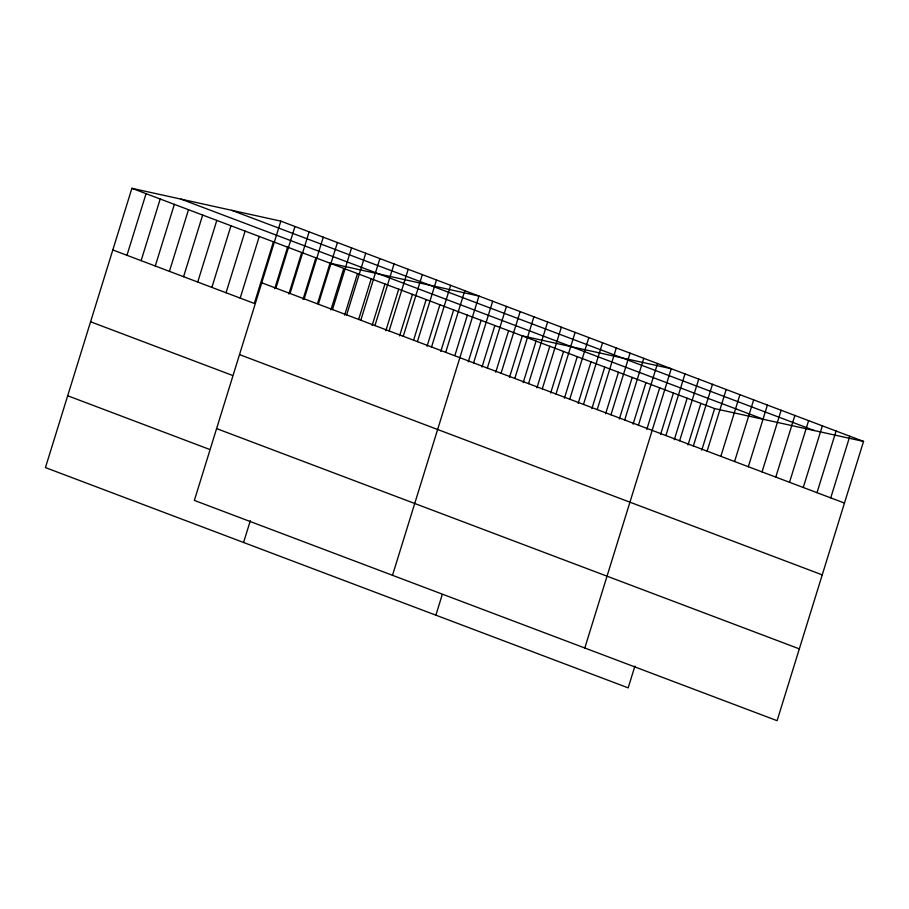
<?xml version="1.0" encoding="UTF-8"?>
<svg xmlns="http://www.w3.org/2000/svg" width="909" height="909" viewBox="0 0 909 909"><rect width="100%" height="100%" fill="white"/><g stroke="black" fill="none" stroke-linecap="round" stroke-linejoin="round"><path stroke-width="1.36" d="M280.824 221.137L194.367 500.416L777.104 720.689L863.55 441.41L280.824 221.137L131.896 188.311L45.45 467.59L628.176 687.863L634.925 666.058M126.965 255.304L146.054 193.662M141.122 260.656L160.2 199.014M155.269 266.007L174.358 204.355M169.426 271.359L188.504 209.706M183.573 276.7L202.662 215.058M197.73 282.051L216.808 220.41M211.877 287.403L230.966 225.762M226.034 292.755L245.112 231.102M240.181 298.107L259.27 236.454M273.416 241.805L254.338 303.447L112.818 249.952M274.711 288.698L287.574 247.157M275.893 288.13L294.971 226.489M288.869 294.05L301.72 252.509M290.039 293.482L309.128 231.84M303.015 299.402L315.877 257.849M304.197 298.834L323.274 237.192M243.578 542.48L250.327 520.675M317.582 303.401L330.024 263.201L478.952 296.027L392.495 575.306M318.343 304.185L337.432 242.533M330.899 309.935L343.761 268.394M332.501 309.537L351.578 247.884M344.636 315.128L357.498 273.586M346.647 314.878L365.736 253.236M358.794 318.979L371.236 278.779M360.805 320.229L379.882 258.588M372.111 325.513L384.973 283.972M374.951 325.581L394.04 263.94M385.848 330.706L398.71 289.164M389.109 330.933L408.186 269.28M399.585 335.898L412.447 294.357M403.255 336.285L422.344 274.632M413.731 339.75L426.173 299.55M417.413 341.625L436.49 279.983M427.048 346.284L439.911 304.742M431.559 346.977L450.648 285.335M440.785 351.476L453.648 309.935M445.717 352.328L464.794 290.687M454.943 355.328L467.385 315.128M468.26 361.862L481.122 320.32M473.6 362.873L492.689 301.22M481.997 367.054L494.86 325.513M487.338 368.065L506.427 306.413M495.735 372.247L508.597 330.706M501.075 373.258L520.153 311.605M435.877 615.166L442.228 594.656M509.472 377.44L522.323 335.898L671.251 368.724L584.794 648.003M514.812 378.451L533.89 316.798M523.209 382.632L536.06 341.091M528.549 383.643L547.627 321.991M536.935 387.825L549.797 346.272M542.287 388.836L561.364 327.183M550.672 393.018L563.535 351.465M556.013 394.017L575.102 332.376M564.409 398.21L577.272 356.658M569.75 399.21L588.839 337.569M578.147 403.403L591.009 361.85M583.487 404.403L602.576 342.761M591.884 408.596L604.746 367.043M597.224 409.595L616.302 347.954M605.621 413.777L618.472 372.236M610.962 414.788L630.039 353.147M619.359 418.969L632.209 377.428M624.699 419.981L643.777 358.339M633.084 424.162L645.947 382.621M638.436 425.173L657.514 363.532M646.822 429.355L659.684 387.813M660.559 434.547L673.421 393.006M665.899 435.559L684.988 373.917M674.296 439.74L687.159 398.199M679.637 440.751L698.726 379.11M688.033 444.933L700.896 403.391M693.374 445.944L712.463 384.302M701.771 450.125L714.633 408.584L863.55 441.41M707.111 451.137L726.189 389.495M720.848 456.329L739.926 394.688M734.586 461.522L753.663 399.869M748.323 466.715L767.401 405.062M762.049 471.907L781.138 410.254M775.786 477.1L794.875 415.447M789.523 482.293L808.612 420.64M803.261 487.485L822.338 425.832M816.998 492.678L836.075 431.025M830.735 497.871L849.813 436.218M231.681 210.309L814.407 430.582M181.05 199.139L763.776 419.413M131.896 188.311L714.633 408.584M261.735 282.79L844.472 503.063M239.51 354.601L822.236 574.874M90.582 321.775L232.102 375.269M216.603 428.594L799.329 648.867M67.686 395.767L209.206 449.262"/></g></svg>
